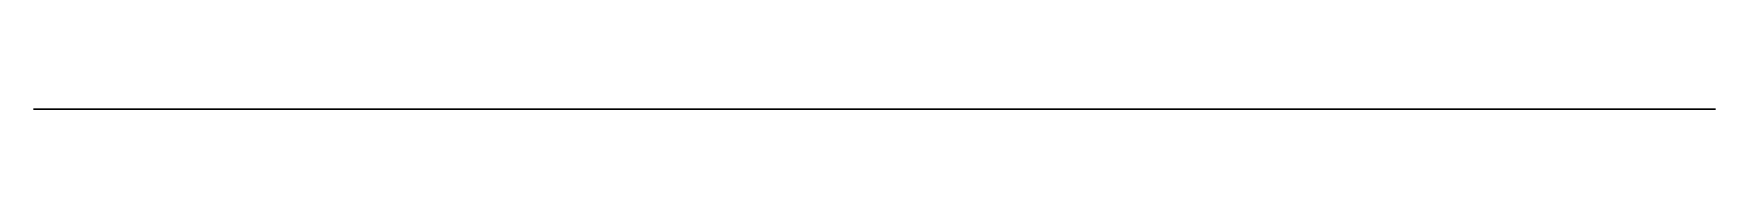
# Model space of a CAD drawing. Header units: centimetres. Extents: x -14.5 to 14.5, y 0 to 0.
import ezdxf

# ---------------------------------------------------------------- set-up
doc = ezdxf.new("R2010")
doc.units = ezdxf.units.CM
doc.header["$MEASUREMENT"] = 0
doc.layers.add('Shaseeh v3_Sketch3', color=7, linetype='Continuous')
doc.layers.add('Shaseeh v3_Sketch9', color=7, linetype='Continuous')

msp = doc.modelspace()

# ---------------------------------------------------------------- linework, layer by layer
at = {"layer": 'Shaseeh v3_Sketch3'}
for p, q in [((-10, 0, 8.022), (-10, 0, 2)), ((-10, 0), (-7, 0)), ((-10, 0), (-8.051, 0)), ((-10, 0, 2), (-10, 0)), ((-10, 0, -4.5), (-10, 0)), ((-7.5, 0, -5), (-9.5, 0, -5)), ((7.978, 0, 10), (-8.022, 0, 10)), ((-7.431, 0, 25.5), (-7.431, 0, 24.034)), ((-7, 0), (-4, 0)), ((-4.007, 0, -3), (-7, 0, -3)), ((-7, 0), (-7, 0, -4.5)), ((-7, 0, -3), (-7, 0)), ((-6.894, 0, 25.777), (-6.894, 0, 26.127)), ((-6.894, 0, 26.127), (6.9, 0, 26.127)), ((6.9, 0, 25.777), (-6.894, 0, 25.777)), ((6.569, 0, 26.5), (-6.431, 0, 26.5)), ((-1.482, 0, 23), (-6.397, 0, 23)), ((-1.482, 0, 10), (-6, 0, 10)), ((-6, 0, 15), (-1.482, 0, 15)), ((-6, 0, 10), (-6, 0, 15)), ((3.979, 0, 0), (-4.007, 0, 0)), ((-4.007, 0, 0), (-4.007, 0, -6)), ((-3.018, 0, -7), (2.979, 0, -7)), ((-2.977, 0, -4.763), (2.985, 0, -4.763)), ((2.985, 0, -2.767), (-2.977, 0, -2.767)), ((-2.977, 0, -2.767), (-2.977, 0, -4.763)), ((-1.482, 0, 23), (-1.482, 0, 10)), ((-1.482, 0, 15), (-1.482, 0, 10)), ((-1.482, 0, 10), (1.518, 0, 10)), ((-0.782, 0, 21.9), (-0.782, 0, 11.1)), ((-0.382, 0, 10.7), (0.418, 0, 10.7)), ((0.518, 0, 22.3), (-0.382, 0, 22.3)), ((0.818, 0, 11.1), (0.818, 0, 22)), ((6, 0, 15), (1.518, 0, 15)), ((1.518, 0, 10), (6, 0, 10)), ((1.518, 0, 23), (6.535, 0, 23)), ((1.518, 0, 15), (1.518, 0, 10)), ((1.518, 0, 10), (1.518, 0, 23)), ((2.985, 0, -4.763), (2.985, 0, -2.767)), ((3.979, 0, -6), (3.979, 0, 0)), ((7, 0), (4, 0)), ((4, 0), (4, 0, -3)), ((4, 0, -3), (7, 0, -3)), ((6, 0, 10), (6, 0, 15)), ((6.9, 0, 26.127), (6.9, 0, 25.777)), ((10, 0), (7, 0)), ((7, 0), (7, 0, -4.5)), ((7, 0, -3), (7, 0)), ((7.5, 0, -5), (9.5, 0, -5)), ((7.569, 0, 24.034), (7.569, 0, 25.5)), ((7.949, 0), (10, 0)), ((10, 0, 2), (10, 0, 7.978)), ((10, 0, -4.5), (10, 0)), ((10, 0), (10.045, 0, 1.879))]:
    msp.add_line(p, q, dxfattribs=at)
at = {"layer": 'Shaseeh v3_Sketch3', "extrusion": (0, 1, 0)}
for centre, radius in [((10, 10), 4.5), ((5, 2), 5), ((5.503, -1.49), 1.497), ((4, 12.5), 2.518), ((-5.016, 1.999), 5.03), ((-4.033, 12.5), 2.515), ((-5.5, -1.5), 1.5), ((-10, 10), 4.5)]:
    msp.add_circle(centre, radius, dxfattribs=at)
for centre, radius, start, end in [((8.022, 8.022), 1.978, 0, 90), ((9.5, -4.5), 0.5, 270, 360), ((7.5, -4.5), 0.5, 180, 270), ((6.397, 24.034), 1.034, 270.0001, 360), ((3.007, -6), 1, 270.6525, 0.0086), ((0.382, 11.1), 0.4, 270, 0), ((0.382, 21.9), 0.4, 0, 90), ((-0.418, 11.1), 0.4, 180, 270), ((-0.518, 22), 0.3, 90, 180), ((-2.979, -6), 1, 180, 270), ((-7.5, -4.5), 0.5, 270, 0), ((-7.978, 7.978), 2.022, 90, 180), ((-9.5, -4.5), 0.5, 180, 270)]:
    msp.add_arc(centre, radius, start, end, dxfattribs=at)
at = {"layer": 'Shaseeh v3_Sketch3', "extrusion": (-2e-16, 1, 0)}
msp.add_arc((6.431, 25.5), 1, 0, 90, dxfattribs=at)
at = {"layer": 'Shaseeh v3_Sketch3', "extrusion": (1e-16, 1, 1e-16)}
msp.add_arc((-6.535, 24.034), 1.034, 180, 269.9999, dxfattribs=at)
at = {"layer": 'Shaseeh v3_Sketch3', "extrusion": (0, 1, -2e-16)}
msp.add_arc((-6.569, 25.5), 1, 90, 180, dxfattribs=at)
at = {"layer": 'Shaseeh v3_Sketch3'}
for p in [(-10, 0), (-10, 0, 10), (-7.431, 0, 26.5), (-7.431, 0, 23), (-4.021, 0, -7), (0, 0), (3.979, 0, -7), (7.569, 0, 23), (10, 0)]:
    msp.add_point(p, dxfattribs=at)
at = {"layer": 'Shaseeh v3_Sketch9', "extrusion": (0, 1, 0)}
for centre in [(1.9, 23.9), (-2, 23.9)]:
    msp.add_circle(centre, 0.2, dxfattribs=at)
at = {"layer": 'Shaseeh v3_Sketch9'}
msp.add_point((0, 0), dxfattribs=at)

doc.saveas('drawing.dxf')
